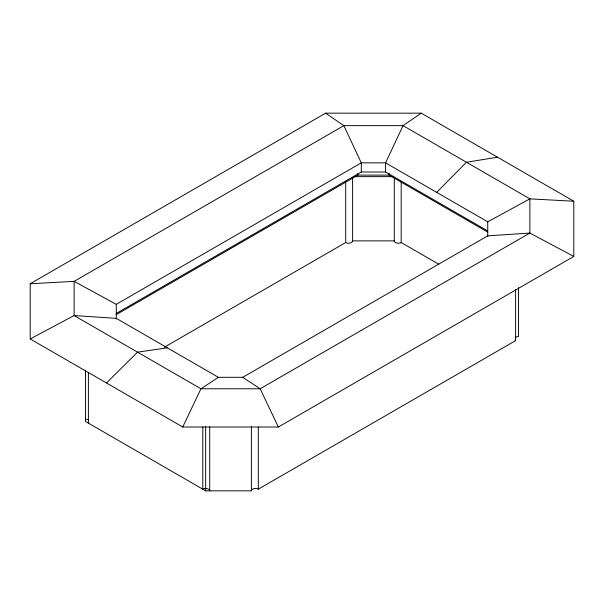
<?xml version="1.0" encoding="UTF-8"?>
<svg xmlns="http://www.w3.org/2000/svg" width="604" height="604" viewBox="0 0 604 604"><rect width="100%" height="100%" fill="white"/><g stroke="black" fill="none" stroke-linecap="round" stroke-linejoin="round"><path stroke-width="0.91" d="M182.748 427.013L200.943 388.772L218.399 377.319L242.702 377.319L487.73 235.854L529.874 233.053L573.8 256.436L573.8 201.238L421.252 113.167L325.647 113.167L30.2 283.744L30.2 338.942L182.748 427.013L278.353 427.013L573.8 256.436M436.662 192.344L466.469 162.257L497.53 157.199M106.47 382.974L137.531 352.162L167.338 347.836M421.252 113.167L403.057 125.647L385.601 162.861L385.601 171.997L487.73 230.954M30.2 283.744L74.126 281.366L116.27 304.325L361.298 162.861L385.601 162.861L487.73 221.819L529.874 198.859L573.8 201.238M116.27 313.461L361.298 171.997L385.601 171.997M116.21 314.654L357.893 175.122L389.006 175.122L487.79 232.147M164.356 347.224L345.707 242.529A4.047 2.333 0 0 0 350.116 243.034A4.047 2.333 0 0 0 352.608 240.875L394.291 240.875A4.047 2.333 0 0 0 396.79 243.034A4.047 2.333 0 0 0 401.199 242.529L438.791 264.235M85.526 370.116L85.526 421.471L205.662 490.833L251.392 490.833A4.047 2.333 0 0 1 253.884 488.674A4.047 2.333 0 0 1 258.293 489.18L515.612 340.618L515.612 289.716M30.2 338.942L74.126 315.552L116.27 318.353L218.399 377.319M355.092 176.64L391.815 176.64M242.702 377.319L260.158 388.772L278.353 427.013M325.647 113.167L343.842 125.647L361.298 162.861L361.298 171.997M518.474 287.61L518.474 336.632A4.047 2.333 0 0 0 515.612 337.319M487.73 221.819L487.73 236.564M401.199 181.245L401.199 242.529M394.291 177.712L394.291 240.875M389.006 173.371L389.006 175.122M357.893 173.371L357.893 175.122M352.608 177.712L352.608 240.875M345.707 182.189L345.707 242.529M258.293 426.96L258.293 489.18M251.392 426.726L251.392 490.833M209.709 426.726L209.709 490.833A4.047 2.333 0 0 0 207.21 488.674A4.047 2.333 0 0 0 202.801 489.18L202.801 426.96M205.662 426.726L205.662 490.833M116.27 304.325L116.27 319.071M88.388 372.215L88.388 423.125M515.612 340.618A4.047 2.333 0 0 1 514.97 340.135M85.526 419.138A4.047 2.333 0 0 1 88.388 419.825M343.842 125.647L74.126 281.366L74.126 315.552L200.943 388.772L260.158 388.772L529.874 233.053L529.874 198.859L403.057 125.647L343.842 125.647"/></g></svg>
